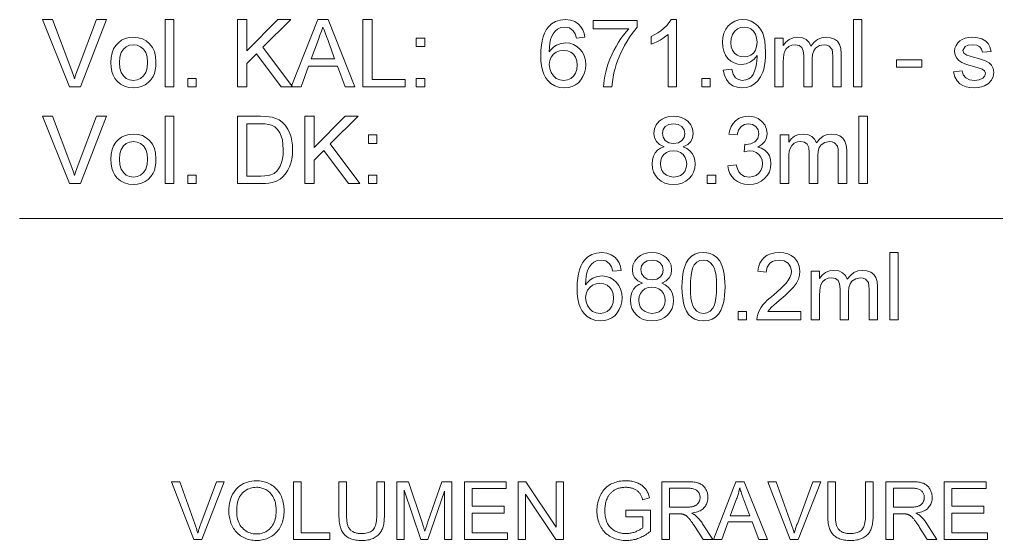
# Model space of a CAD drawing. Extents: x -99 to 297, y 0 to 529.
# Drawn here: x 193.9 to 244.6, y 209.6 to 236.6 of the extents above; entities that cross this region are included whole.
import ezdxf

# ---------------------------------------------------------------- set-up
doc = ezdxf.new("R2010")
doc.units = 0

msp = doc.modelspace()

# ---------------------------------------------------------------- linework, layer by layer
at = {"color": 7, "lineweight": 18}
msp.add_line((193.891, 226.29), (277.974, 226.29), dxfattribs=at)
at = {"color": 7, "lineweight": 13}
for points in [[(196.488, 233.122), (195.08, 236.622), (195.602, 236.622), (196.552, 234.102), (196.625, 233.905), (196.689, 233.716), (196.744, 233.535), (196.802, 233.724), (196.865, 233.913), (196.934, 234.102), (197.887, 236.622), (198.409, 236.622), (197.053, 233.122)], [(201.458, 233.122), (201.458, 236.622), (201.896, 236.622), (201.896, 233.122)], [(205.201, 233.122), (205.201, 236.622), (205.687, 236.622), (205.687, 235.001), (207.308, 236.622), (207.972, 236.622), (206.53, 235.18), (208.069, 233.122), (207.475, 233.122), (206.19, 234.839), (205.687, 234.337), (205.687, 233.122)], [(207.993, 233.122), (209.381, 236.622), (209.917, 236.622), (211.306, 233.122), (210.792, 233.122), (210.4, 234.191), (208.899, 234.191), (208.507, 233.122)], [(211.723, 233.122), (211.723, 236.622), (212.209, 236.622), (212.209, 233.511), (213.91, 233.511), (213.91, 233.122)], [(223.244, 235.698), (222.806, 235.65), (222.736, 235.88), (222.642, 236.038), (222.445, 236.184), (222.208, 236.233), (222.007, 236.206), (221.819, 236.127), (221.705, 236.021), (221.605, 235.887), (221.519, 235.726), (221.467, 235.578), (221.429, 235.398), (221.406, 235.187), (221.396, 234.944), (221.508, 235.087), (221.636, 235.203), (221.778, 235.293), (222.009, 235.378), (222.252, 235.407), (222.46, 235.387), (222.652, 235.327), (222.828, 235.228), (222.988, 235.09), (223.121, 234.92), (223.216, 234.727), (223.273, 234.51), (223.292, 234.271), (223.276, 234.056), (223.228, 233.852), (223.149, 233.658), (223.041, 233.484), (222.91, 233.339), (222.754, 233.224), (222.58, 233.14), (222.39, 233.09), (222.186, 233.073), (221.927, 233.098), (221.693, 233.171), (221.485, 233.294), (221.301, 233.465), (221.196, 233.61), (221.111, 233.784), (221.044, 233.985), (220.997, 234.215), (220.968, 234.472), (220.959, 234.759), (220.967, 235.035), (220.99, 235.289), (221.029, 235.521), (221.083, 235.73), (221.153, 235.917), (221.238, 236.082), (221.339, 236.224), (221.52, 236.398), (221.73, 236.522), (221.968, 236.597), (222.235, 236.622), (222.498, 236.595), (222.727, 236.513), (222.922, 236.376), (223.043, 236.242), (223.137, 236.084), (223.204, 235.903)], [(223.681, 236.136), (223.681, 236.573), (225.966, 236.573), (225.966, 236.219), (225.834, 236.067), (225.704, 235.897), (225.573, 235.708), (225.443, 235.502), (225.314, 235.277), (225.211, 235.081), (225.115, 234.884), (225.028, 234.684), (224.949, 234.483), (224.878, 234.28), (224.815, 234.075), (224.757, 233.852), (224.711, 233.619), (224.677, 233.376), (224.653, 233.122), (224.216, 233.122), (224.225, 233.292), (224.247, 233.477), (224.282, 233.674), (224.33, 233.886), (224.39, 234.111), (224.462, 234.341), (224.546, 234.568), (224.641, 234.791), (224.748, 235.011), (224.867, 235.228), (224.993, 235.437), (225.122, 235.632), (225.254, 235.813), (225.39, 235.981), (225.528, 236.136)], [(228.007, 233.122), (227.57, 233.122), (227.57, 235.849), (227.454, 235.751), (227.316, 235.653), (227.156, 235.554), (226.991, 235.464), (226.837, 235.39), (226.695, 235.333), (226.695, 235.747), (226.873, 235.836), (227.039, 235.933), (227.194, 236.04), (227.337, 236.156), (227.502, 236.314), (227.632, 236.47), (227.726, 236.622), (228.007, 236.622)], [(230.438, 233.997), (230.876, 234.045), (230.947, 233.781), (231.064, 233.6), (231.223, 233.497), (231.422, 233.462), (231.6, 233.483), (231.761, 233.546), (231.894, 233.644), (231.991, 233.77), (232.064, 233.936), (232.13, 234.153), (232.163, 234.317), (232.184, 234.487), (232.19, 234.661), (232.188, 234.746), (232.042, 234.562), (231.85, 234.416), (231.626, 234.32), (231.385, 234.288), (231.184, 234.308), (231, 234.367), (230.831, 234.466), (230.678, 234.604), (230.552, 234.775), (230.462, 234.971), (230.407, 235.191), (230.389, 235.437), (230.408, 235.691), (230.466, 235.919), (230.561, 236.121), (230.694, 236.296), (230.857, 236.439), (231.038, 236.54), (231.239, 236.601), (231.459, 236.622), (231.674, 236.602), (231.876, 236.541), (232.065, 236.439), (232.234, 236.3), (232.373, 236.127), (232.483, 235.919), (232.545, 235.731), (232.59, 235.506), (232.617, 235.242), (232.626, 234.941), (232.62, 234.685), (232.603, 234.451), (232.574, 234.239), (232.534, 234.049), (232.483, 233.88), (232.373, 233.638), (232.231, 233.438), (232.059, 233.279), (231.861, 233.165), (231.641, 233.096), (231.4, 233.073), (231.149, 233.1), (230.93, 233.181), (230.744, 233.315), (230.597, 233.499), (230.495, 233.726)], [(237.195, 233.122), (237.195, 236.622), (237.632, 236.622), (237.632, 233.122)], [(209.042, 234.58), (210.255, 234.58), (209.91, 235.524), (209.832, 235.734), (209.763, 235.922), (209.702, 236.088), (209.649, 236.233), (209.571, 236.019), (209.492, 235.804), (209.411, 235.585)], [(232.188, 235.447), (232.168, 235.671), (232.107, 235.863), (232.006, 236.021), (231.872, 236.139), (231.712, 236.209), (231.527, 236.233), (231.335, 236.208), (231.168, 236.131), (231.024, 236.004), (230.915, 235.837), (230.849, 235.639), (230.827, 235.412), (230.848, 235.208), (230.91, 235.031), (231.013, 234.881), (231.152, 234.768), (231.32, 234.7), (231.516, 234.677), (231.7, 234.7), (231.861, 234.768), (231.999, 234.881), (232.104, 235.035), (232.167, 235.223)], [(198.639, 234.386), (198.654, 234.65), (198.7, 234.886), (198.777, 235.093), (198.885, 235.27), (199.023, 235.419), (199.193, 235.541), (199.38, 235.628), (199.584, 235.681), (199.807, 235.698), (200.052, 235.677), (200.273, 235.613), (200.472, 235.507), (200.646, 235.359), (200.789, 235.173), (200.891, 234.955), (200.952, 234.704), (200.972, 234.421), (200.963, 234.192), (200.936, 233.988), (200.891, 233.81), (200.828, 233.658), (200.717, 233.487), (200.577, 233.343), (200.408, 233.227), (200.219, 233.142), (200.019, 233.09), (199.807, 233.073), (199.558, 233.094), (199.334, 233.158), (199.135, 233.263), (198.961, 233.411), (198.845, 233.558), (198.755, 233.729), (198.69, 233.924), (198.652, 234.143)], [(214.494, 235.212), (214.494, 235.65), (214.931, 235.65), (214.931, 235.212)], [(233.112, 233.122), (233.112, 235.65), (233.549, 235.65), (233.549, 235.269), (233.684, 235.444), (233.857, 235.58), (234.062, 235.669), (234.293, 235.698), (234.542, 235.668), (234.742, 235.577), (234.89, 235.432), (234.988, 235.239), (235.15, 235.44), (235.336, 235.583), (235.544, 235.669), (235.775, 235.698), (236.009, 235.675), (236.204, 235.606), (236.359, 235.49), (236.472, 235.327), (236.54, 235.114), (236.563, 234.851), (236.563, 233.122), (236.126, 233.122), (236.126, 234.696), (236.115, 234.914), (236.084, 235.061), (235.933, 235.241), (235.814, 235.292), (235.675, 235.309), (235.431, 235.266), (235.232, 235.134), (235.134, 234.994), (235.076, 234.807), (235.056, 234.573), (235.056, 233.122), (234.619, 233.122), (234.619, 234.745), (234.592, 234.992), (234.514, 235.168), (234.377, 235.274), (234.173, 235.309), (233.999, 235.286), (233.84, 235.215), (233.708, 235.099), (233.618, 234.94), (233.58, 234.801), (233.557, 234.627), (233.549, 234.418), (233.549, 233.122)], [(242.396, 233.9), (242.834, 233.948), (242.9, 233.74), (243.029, 233.587), (243.222, 233.493), (243.478, 233.462), (243.731, 233.49), (243.909, 233.573), (244.014, 233.693), (244.049, 233.832), (244.008, 233.951), (243.887, 234.042), (243.72, 234.101), (243.448, 234.175), (243.185, 234.252), (242.977, 234.321), (242.824, 234.383), (242.66, 234.487), (242.541, 234.624), (242.469, 234.787), (242.445, 234.965), (242.464, 235.129), (242.521, 235.28), (242.611, 235.413), (242.728, 235.521), (242.843, 235.589), (242.995, 235.647), (243.17, 235.685), (243.358, 235.698), (243.544, 235.688), (243.715, 235.659), (243.87, 235.61), (244.062, 235.506), (244.196, 235.372), (244.285, 235.196), (244.341, 234.969), (243.903, 234.92), (243.852, 235.083), (243.75, 235.206), (243.597, 235.284), (243.391, 235.309), (243.156, 235.287), (242.999, 235.22), (242.882, 235.012), (242.931, 234.875), (243.084, 234.771), (243.201, 234.735), (243.435, 234.671), (243.692, 234.594), (243.899, 234.527), (244.057, 234.471), (244.236, 234.376), (244.372, 234.245), (244.458, 234.079), (244.487, 233.877), (244.455, 233.668), (244.362, 233.471), (244.21, 233.303), (244.003, 233.177), (243.84, 233.119), (243.663, 233.085), (243.473, 233.073), (243.242, 233.086), (243.04, 233.125), (242.868, 233.19), (242.725, 233.282), (242.574, 233.443), (242.465, 233.649)], [(199.076, 234.386), (199.099, 234.103), (199.169, 233.872), (199.284, 233.693), (199.434, 233.565), (199.609, 233.488), (199.807, 233.462), (200.003, 233.488), (200.177, 233.565), (200.327, 233.694), (200.442, 233.875), (200.512, 234.111), (200.535, 234.4), (200.511, 234.675), (200.442, 234.901), (200.326, 235.079), (200.175, 235.207), (200.002, 235.284), (199.807, 235.309), (199.609, 235.284), (199.434, 235.207), (199.284, 235.08), (199.169, 234.901), (199.099, 234.67)], [(221.396, 234.281), (221.421, 234.069), (221.496, 233.867), (221.613, 233.692), (221.763, 233.565), (221.944, 233.488), (222.152, 233.462), (222.347, 233.486), (222.516, 233.557), (222.659, 233.676), (222.768, 233.836), (222.833, 234.029), (222.855, 234.257), (222.833, 234.476), (222.769, 234.662), (222.662, 234.814), (222.518, 234.927), (222.342, 234.995), (222.135, 235.018), (221.939, 234.995), (221.765, 234.927), (221.611, 234.814), (221.492, 234.664), (221.42, 234.487)], [(239.431, 234.143), (239.431, 234.532), (240.744, 234.532), (240.744, 234.143)], [(202.625, 233.122), (202.625, 233.559), (203.062, 233.559), (203.062, 233.122)], [(214.494, 233.122), (214.494, 233.559), (214.931, 233.559), (214.931, 233.122)], [(229.32, 233.122), (229.32, 233.559), (229.757, 233.559), (229.757, 233.122)], [(196.488, 228.096), (195.08, 231.596), (195.602, 231.596), (196.552, 229.077), (196.625, 228.879), (196.689, 228.69), (196.744, 228.509), (196.802, 228.699), (196.865, 228.888), (196.934, 229.077), (197.887, 231.596), (198.409, 231.596), (197.053, 228.096)], [(201.458, 228.096), (201.458, 231.596), (201.896, 231.596), (201.896, 228.096)], [(205.201, 228.096), (205.201, 231.596), (206.396, 231.596), (206.645, 231.591), (206.85, 231.574), (207.014, 231.546), (207.203, 231.487), (207.372, 231.404), (207.522, 231.295), (207.69, 231.125), (207.827, 230.926), (207.933, 230.697), (207.993, 230.509), (208.035, 230.307), (208.061, 230.093), (208.069, 229.865), (208.059, 229.609), (208.028, 229.374), (207.977, 229.158), (207.91, 228.965), (207.831, 228.795), (207.74, 228.649), (207.589, 228.469), (207.424, 228.331), (207.235, 228.229), (207.01, 228.156), (206.84, 228.123), (206.655, 228.103), (206.453, 228.096)], [(208.701, 228.096), (208.701, 231.596), (209.187, 231.596), (209.187, 229.975), (210.808, 231.596), (211.472, 231.596), (210.03, 230.155), (211.569, 228.096), (210.975, 228.096), (209.69, 229.814), (209.187, 229.311), (209.187, 228.096)], [(227.359, 230.004), (227.126, 230.121), (226.962, 230.279), (226.865, 230.476), (226.833, 230.707), (226.864, 230.945), (226.956, 231.156), (227.11, 231.34), (227.26, 231.452), (227.433, 231.532), (227.629, 231.58), (227.848, 231.596), (228.068, 231.58), (228.265, 231.531), (228.44, 231.449), (228.593, 231.334), (228.749, 231.147), (228.844, 230.934), (228.875, 230.695), (228.843, 230.471), (228.748, 230.278), (228.587, 230.121), (228.361, 230.004), (228.545, 229.92), (228.696, 229.807), (228.816, 229.665), (228.903, 229.499), (228.955, 229.313), (228.972, 229.107), (228.953, 228.892), (228.895, 228.694), (228.799, 228.515), (228.664, 228.353), (228.498, 228.219), (228.308, 228.124), (228.093, 228.067), (227.854, 228.048), (227.615, 228.067), (227.4, 228.124), (227.21, 228.22), (227.044, 228.354), (226.909, 228.517), (226.813, 228.699), (226.755, 228.899), (226.736, 229.119), (226.754, 229.334), (226.808, 229.525), (226.898, 229.69), (227.021, 229.828), (227.175, 229.932)], [(230.673, 229.02), (231.111, 229.068), (231.168, 228.865), (231.246, 228.704), (231.343, 228.585), (231.531, 228.473), (231.774, 228.436), (231.972, 228.459), (232.141, 228.526), (232.282, 228.639), (232.388, 228.784), (232.451, 228.951), (232.472, 229.14), (232.451, 229.319), (232.389, 229.475), (232.285, 229.61), (232.149, 229.713), (231.99, 229.775), (231.809, 229.796), (231.677, 229.784), (231.515, 229.749), (231.561, 230.138), (231.627, 230.133), (231.865, 230.167), (232.077, 230.269), (232.228, 230.442), (232.278, 230.689), (232.241, 230.893), (232.129, 231.06), (231.959, 231.17), (231.746, 231.207), (231.533, 231.171), (231.359, 231.061), (231.231, 230.879), (231.16, 230.624), (230.722, 230.673), (230.772, 230.88), (230.846, 231.063), (230.944, 231.221), (231.066, 231.354), (231.259, 231.489), (231.481, 231.569), (231.732, 231.596), (231.911, 231.583), (232.079, 231.542), (232.239, 231.475), (232.443, 231.331), (232.592, 231.143), (232.684, 230.926), (232.715, 230.696), (232.685, 230.482), (232.594, 230.288), (232.444, 230.123), (232.236, 229.995), (232.427, 229.93), (232.591, 229.832), (232.727, 229.699), (232.828, 229.537), (232.889, 229.35), (232.91, 229.137), (232.889, 228.918), (232.828, 228.716), (232.726, 228.532), (232.583, 228.365), (232.409, 228.226), (232.214, 228.127), (231.997, 228.067), (231.759, 228.048), (231.544, 228.064), (231.347, 228.115), (231.17, 228.2), (231.012, 228.318), (230.88, 228.464), (230.779, 228.629), (230.71, 228.814)], [(237.479, 228.096), (237.479, 231.596), (237.917, 231.596), (237.917, 228.096)], [(205.687, 228.485), (206.413, 228.485), (206.621, 228.492), (206.797, 228.514), (206.94, 228.551), (207.112, 228.63), (207.245, 228.736), (207.344, 228.86), (207.427, 229.01), (207.494, 229.186), (207.544, 229.388), (207.573, 229.617), (207.583, 229.873), (207.572, 230.136), (207.539, 230.367), (207.485, 230.566), (207.408, 230.732), (207.283, 230.91), (207.141, 231.044), (206.983, 231.134), (206.838, 231.175), (206.644, 231.199), (206.401, 231.207), (205.687, 231.207)], [(227.271, 230.711), (227.309, 230.501), (227.422, 230.333), (227.607, 230.223), (227.859, 230.186), (228.105, 230.223), (228.287, 230.332), (228.4, 230.494), (228.437, 230.688), (228.399, 230.89), (228.282, 231.058), (228.098, 231.17), (227.854, 231.207), (227.609, 231.171), (227.424, 231.061), (227.309, 230.9)], [(198.639, 229.36), (198.654, 229.625), (198.7, 229.86), (198.777, 230.067), (198.885, 230.245), (199.023, 230.394), (199.193, 230.516), (199.38, 230.603), (199.584, 230.655), (199.807, 230.673), (200.052, 230.651), (200.273, 230.588), (200.472, 230.482), (200.646, 230.333), (200.789, 230.147), (200.891, 229.929), (200.952, 229.678), (200.972, 229.396), (200.963, 229.166), (200.936, 228.962), (200.891, 228.785), (200.828, 228.633), (200.717, 228.461), (200.577, 228.318), (200.408, 228.201), (200.219, 228.116), (200.019, 228.065), (199.807, 228.048), (199.558, 228.069), (199.334, 228.132), (199.135, 228.238), (198.961, 228.386), (198.845, 228.533), (198.755, 228.704), (198.69, 228.899), (198.652, 229.117)], [(212.007, 230.186), (212.007, 230.624), (212.444, 230.624), (212.444, 230.186)], [(233.396, 228.096), (233.396, 230.624), (233.833, 230.624), (233.833, 230.243), (233.968, 230.418), (234.141, 230.555), (234.346, 230.643), (234.578, 230.673), (234.826, 230.642), (235.026, 230.551), (235.175, 230.406), (235.272, 230.213), (235.434, 230.414), (235.62, 230.558), (235.828, 230.644), (236.059, 230.673), (236.293, 230.649), (236.488, 230.58), (236.643, 230.465), (236.756, 230.301), (236.824, 230.088), (236.847, 229.826), (236.847, 228.096), (236.41, 228.096), (236.41, 229.67), (236.399, 229.888), (236.368, 230.035), (236.217, 230.215), (236.098, 230.267), (235.959, 230.284), (235.715, 230.24), (235.516, 230.109), (235.418, 229.968), (235.36, 229.781), (235.34, 229.548), (235.34, 228.096), (234.903, 228.096), (234.903, 229.719), (234.877, 229.966), (234.798, 230.142), (234.661, 230.248), (234.457, 230.284), (234.284, 230.26), (234.124, 230.189), (233.992, 230.074), (233.902, 229.914), (233.864, 229.776), (233.841, 229.602), (233.833, 229.392), (233.833, 228.096)], [(199.076, 229.361), (199.099, 229.078), (199.169, 228.847), (199.284, 228.667), (199.434, 228.539), (199.609, 228.462), (199.807, 228.436), (200.003, 228.462), (200.177, 228.539), (200.327, 228.668), (200.442, 228.85), (200.512, 229.085), (200.535, 229.374), (200.511, 229.649), (200.442, 229.875), (200.326, 230.053), (200.175, 230.181), (200.002, 230.258), (199.807, 230.284), (199.609, 230.258), (199.434, 230.182), (199.284, 230.054), (199.169, 229.875), (199.099, 229.644)], [(227.173, 229.124), (227.191, 228.95), (227.244, 228.782), (227.342, 228.636), (227.492, 228.527), (227.671, 228.459), (227.858, 228.436), (228.055, 228.458), (228.22, 228.521), (228.355, 228.627), (228.455, 228.765), (228.515, 228.926), (228.535, 229.11), (228.514, 229.297), (228.452, 229.461), (228.35, 229.603), (228.211, 229.711), (228.042, 229.776), (227.843, 229.798), (227.649, 229.776), (227.485, 229.712), (227.352, 229.605), (227.253, 229.466), (227.193, 229.306)], [(202.625, 228.096), (202.625, 228.534), (203.062, 228.534), (203.062, 228.096)], [(212.007, 228.096), (212.007, 228.534), (212.444, 228.534), (212.444, 228.096)], [(229.604, 228.096), (229.604, 228.534), (230.042, 228.534), (230.042, 228.096)], [(225.13, 223.589), (224.692, 223.54), (224.623, 223.771), (224.528, 223.929), (224.332, 224.075), (224.094, 224.123), (223.893, 224.097), (223.705, 224.017), (223.591, 223.911), (223.492, 223.778), (223.406, 223.616), (223.354, 223.468), (223.316, 223.289), (223.292, 223.078), (223.283, 222.834), (223.395, 222.977), (223.522, 223.094), (223.665, 223.183), (223.896, 223.269), (224.138, 223.297), (224.346, 223.277), (224.539, 223.218), (224.715, 223.119), (224.875, 222.98), (225.008, 222.81), (225.103, 222.617), (225.16, 222.401), (225.179, 222.161), (225.163, 221.947), (225.115, 221.743), (225.035, 221.549), (224.927, 221.374), (224.796, 221.23), (224.641, 221.114), (224.466, 221.031), (224.277, 220.98), (224.072, 220.964), (223.813, 220.988), (223.58, 221.062), (223.371, 221.184), (223.187, 221.356), (223.083, 221.501), (222.997, 221.674), (222.931, 221.875), (222.883, 222.105), (222.855, 222.363), (222.845, 222.649), (222.853, 222.926), (222.876, 223.18), (222.915, 223.412), (222.97, 223.621), (223.039, 223.808), (223.125, 223.972), (223.226, 224.114), (223.407, 224.288), (223.616, 224.413), (223.854, 224.487), (224.121, 224.512), (224.384, 224.485), (224.613, 224.403), (224.809, 224.267), (224.929, 224.133), (225.023, 223.975), (225.09, 223.793)], [(226.239, 222.92), (226.006, 223.037), (225.842, 223.196), (225.746, 223.392), (225.713, 223.624), (225.744, 223.861), (225.837, 224.072), (225.991, 224.256), (226.141, 224.368), (226.314, 224.448), (226.509, 224.496), (226.728, 224.512), (226.948, 224.496), (227.146, 224.447), (227.32, 224.365), (227.473, 224.25), (227.63, 224.063), (227.724, 223.85), (227.755, 223.611), (227.723, 223.387), (227.628, 223.194), (227.468, 223.037), (227.242, 222.92), (227.425, 222.836), (227.576, 222.723), (227.696, 222.582), (227.783, 222.416), (227.835, 222.229), (227.852, 222.023), (227.833, 221.808), (227.775, 221.61), (227.679, 221.431), (227.544, 221.269), (227.378, 221.135), (227.188, 221.04), (226.973, 220.983), (226.734, 220.964), (226.495, 220.983), (226.281, 221.04), (226.09, 221.136), (225.924, 221.27), (225.789, 221.433), (225.693, 221.615), (225.635, 221.816), (225.616, 222.035), (225.634, 222.25), (225.688, 222.441), (225.778, 222.607), (225.901, 222.744), (226.055, 222.848)], [(228.29, 222.736), (228.295, 222.974), (228.31, 223.193), (228.335, 223.394), (228.37, 223.577), (228.415, 223.741), (228.512, 223.978), (228.636, 224.171), (228.787, 224.32), (228.965, 224.427), (229.172, 224.491), (229.408, 224.512), (229.585, 224.5), (229.751, 224.462), (229.904, 224.4), (230.1, 224.262), (230.248, 224.075), (230.325, 223.923), (230.392, 223.751), (230.449, 223.558), (230.482, 223.393), (230.507, 223.201), (230.521, 222.982), (230.526, 222.736), (230.521, 222.501), (230.506, 222.283), (230.481, 222.083), (230.447, 221.901), (230.402, 221.737), (230.306, 221.5), (230.182, 221.307), (230.031, 221.157), (229.852, 221.049), (229.644, 220.985), (229.408, 220.964), (229.173, 220.985), (228.965, 221.048), (228.784, 221.153), (228.629, 221.299), (228.525, 221.467), (228.441, 221.663), (228.375, 221.888), (228.327, 222.142), (228.299, 222.425)], [(234.463, 221.45), (234.463, 221.012), (232.179, 221.012), (232.188, 221.168), (232.226, 221.318), (232.293, 221.478), (232.383, 221.635), (232.495, 221.789), (232.598, 221.907), (232.723, 222.033), (232.871, 222.165), (233.04, 222.305), (233.249, 222.487), (233.428, 222.652), (233.578, 222.8), (233.698, 222.93), (233.788, 223.043), (233.893, 223.215), (233.956, 223.383), (233.977, 223.547), (233.933, 223.771), (233.799, 223.957), (233.593, 224.082), (233.334, 224.123), (233.145, 224.105), (232.984, 224.049), (232.849, 223.956), (232.712, 223.756), (232.665, 223.491), (232.227, 223.54), (232.265, 223.763), (232.333, 223.958), (232.433, 224.125), (232.563, 224.264), (232.72, 224.372), (232.903, 224.45), (233.11, 224.497), (233.343, 224.512), (233.578, 224.495), (233.786, 224.443), (233.969, 224.356), (234.126, 224.234), (234.287, 224.034), (234.383, 223.805), (234.415, 223.545), (234.395, 223.338), (234.336, 223.135), (234.232, 222.928), (234.077, 222.71), (233.969, 222.588), (233.829, 222.447), (233.656, 222.286), (233.45, 222.105), (233.224, 221.917), (233.057, 221.774), (232.948, 221.677), (232.838, 221.563), (232.749, 221.45)], [(239.081, 221.012), (239.081, 224.512), (239.519, 224.512), (239.519, 221.012)], [(226.151, 223.627), (226.189, 223.417), (226.302, 223.249), (226.487, 223.139), (226.739, 223.103), (226.985, 223.139), (227.167, 223.248), (227.28, 223.41), (227.317, 223.604), (227.279, 223.806), (227.163, 223.974), (226.978, 224.086), (226.734, 224.123), (226.489, 224.087), (226.305, 223.977), (226.189, 223.816)], [(228.727, 222.738), (228.735, 222.419), (228.759, 222.147), (228.798, 221.923), (228.853, 221.746), (228.924, 221.617), (229.065, 221.47), (229.226, 221.382), (229.408, 221.353), (229.589, 221.382), (229.751, 221.47), (229.892, 221.618), (229.963, 221.747), (230.018, 221.924), (230.057, 222.148), (230.08, 222.419), (230.088, 222.738), (230.081, 223.05), (230.058, 223.317), (230.02, 223.539), (229.967, 223.716), (229.898, 223.848), (229.758, 224.001), (229.594, 224.093), (229.403, 224.123), (229.223, 224.096), (229.065, 224.016), (228.931, 223.881), (228.857, 223.736), (228.8, 223.549), (228.76, 223.321), (228.735, 223.05)], [(234.998, 221.012), (234.998, 223.54), (235.436, 223.54), (235.436, 223.16), (235.57, 223.334), (235.743, 223.471), (235.948, 223.559), (236.18, 223.589), (236.429, 223.558), (236.628, 223.468), (236.777, 223.322), (236.874, 223.129), (237.037, 223.33), (237.222, 223.474), (237.431, 223.56), (237.662, 223.589), (237.895, 223.566), (238.09, 223.496), (238.245, 223.381), (238.359, 223.218), (238.427, 223.005), (238.449, 222.742), (238.449, 221.012), (238.012, 221.012), (238.012, 222.586), (238.001, 222.804), (237.97, 222.951), (237.819, 223.131), (237.7, 223.183), (237.562, 223.2), (237.318, 223.156), (237.119, 223.025), (237.021, 222.885), (236.962, 222.698), (236.942, 222.464), (236.942, 221.012), (236.505, 221.012), (236.505, 222.635), (236.479, 222.882), (236.401, 223.059), (236.263, 223.164), (236.059, 223.2), (235.886, 223.176), (235.726, 223.106), (235.594, 222.99), (235.504, 222.83), (235.466, 222.692), (235.443, 222.518), (235.436, 222.308), (235.436, 221.012)], [(223.283, 222.171), (223.308, 221.96), (223.383, 221.757), (223.499, 221.583), (223.65, 221.456), (223.83, 221.378), (224.038, 221.353), (224.234, 221.376), (224.403, 221.448), (224.546, 221.566), (224.654, 221.726), (224.719, 221.92), (224.741, 222.148), (224.72, 222.367), (224.656, 222.552), (224.549, 222.705), (224.404, 222.818), (224.229, 222.885), (224.021, 222.908), (223.826, 222.885), (223.651, 222.818), (223.498, 222.705), (223.378, 222.555), (223.307, 222.377)], [(226.054, 222.04), (226.071, 221.866), (226.125, 221.699), (226.222, 221.552), (226.372, 221.443), (226.551, 221.375), (226.738, 221.353), (226.935, 221.374), (227.1, 221.437), (227.235, 221.543), (227.335, 221.681), (227.395, 221.842), (227.415, 222.026), (227.394, 222.213), (227.332, 222.378), (227.23, 222.519), (227.091, 222.627), (226.923, 222.692), (226.724, 222.714), (226.529, 222.692), (226.366, 222.628), (226.232, 222.521), (226.133, 222.382), (226.073, 222.222)], [(231.206, 221.012), (231.206, 221.45), (231.644, 221.45), (231.644, 221.012)], [(202.942, 209.605), (201.78, 212.605), (202.21, 212.605), (202.99, 210.426), (203.008, 210.373), (203.026, 210.322), (203.043, 210.271), (203.06, 210.221), (203.076, 210.172), (203.091, 210.123), (203.106, 210.075), (203.12, 210.027), (203.134, 209.981), (203.147, 209.934), (203.161, 209.983), (203.176, 210.033), (203.191, 210.082), (203.206, 210.131), (203.222, 210.18), (203.239, 210.229), (203.256, 210.278), (203.273, 210.327), (203.291, 210.376), (203.309, 210.426), (204.119, 212.605), (204.524, 212.605), (203.35, 209.605)], [(204.76, 211.066), (204.764, 211.212), (204.776, 211.352), (204.796, 211.485), (204.824, 211.612), (204.86, 211.732), (204.904, 211.846), (204.956, 211.953), (205.016, 212.054), (205.085, 212.148), (205.161, 212.236), (205.243, 212.316), (205.331, 212.388), (205.422, 212.451), (205.519, 212.506), (205.62, 212.552), (205.726, 212.59), (205.837, 212.62), (205.952, 212.641), (206.072, 212.654), (206.196, 212.658), (206.278, 212.656), (206.359, 212.65), (206.438, 212.64), (206.515, 212.626), (206.591, 212.608), (206.665, 212.587), (206.738, 212.561), (206.809, 212.531), (206.878, 212.497), (206.945, 212.46), (207.01, 212.418), (207.072, 212.374), (207.131, 212.326), (207.187, 212.276), (207.239, 212.222), (207.288, 212.165), (207.334, 212.105), (207.377, 212.042), (207.417, 211.976), (207.454, 211.906), (207.487, 211.834), (207.517, 211.76), (207.543, 211.684), (207.566, 211.607), (207.585, 211.527), (207.601, 211.446), (207.613, 211.362), (207.622, 211.277), (207.627, 211.19), (207.629, 211.101), (207.627, 211.01), (207.621, 210.922), (207.612, 210.836), (207.599, 210.751), (207.583, 210.669), (207.562, 210.588), (207.538, 210.509), (207.511, 210.432), (207.48, 210.357), (207.445, 210.284), (207.406, 210.214), (207.365, 210.147), (207.32, 210.084), (207.273, 210.024), (207.222, 209.968), (207.168, 209.915), (207.111, 209.866), (207.052, 209.82), (206.989, 209.778), (206.923, 209.739), (206.855, 209.704), (206.785, 209.672), (206.715, 209.644), (206.644, 209.62), (206.572, 209.6), (206.498, 209.583), (206.424, 209.57), (206.348, 209.561), (206.272, 209.556), (206.194, 209.554), (206.11, 209.556), (206.028, 209.562), (205.948, 209.572), (205.87, 209.586), (205.793, 209.605), (205.718, 209.627), (205.645, 209.654), (205.574, 209.685), (205.505, 209.719), (205.437, 209.758), (205.372, 209.801), (205.31, 209.846), (205.251, 209.895), (205.196, 209.946), (205.144, 210), (205.095, 210.058), (205.049, 210.118), (205.007, 210.181), (204.968, 210.248), (204.932, 210.317), (204.899, 210.388), (204.87, 210.46), (204.844, 210.533), (204.822, 210.607), (204.803, 210.681), (204.787, 210.757), (204.775, 210.833), (204.767, 210.91), (204.761, 210.987)], [(208.124, 209.605), (208.124, 212.605), (208.521, 212.605), (208.521, 209.959), (209.998, 209.959), (209.998, 209.605)], [(212.44, 212.605), (212.837, 212.605), (212.837, 210.872), (212.836, 210.783), (212.833, 210.698), (212.828, 210.617), (212.82, 210.54), (212.811, 210.466), (212.8, 210.396), (212.787, 210.33), (212.771, 210.267), (212.754, 210.208), (212.734, 210.153), (212.712, 210.101), (212.687, 210.051), (212.658, 210.003), (212.626, 209.956), (212.591, 209.912), (212.552, 209.87), (212.51, 209.83), (212.465, 209.791), (212.417, 209.755), (212.365, 209.721), (212.31, 209.689), (212.252, 209.66), (212.19, 209.635), (212.125, 209.614), (212.056, 209.595), (211.985, 209.58), (211.909, 209.569), (211.831, 209.56), (211.749, 209.555), (211.664, 209.554), (211.581, 209.555), (211.502, 209.56), (211.425, 209.567), (211.351, 209.577), (211.281, 209.59), (211.214, 209.606), (211.149, 209.625), (211.088, 209.647), (211.03, 209.671), (210.975, 209.699), (210.922, 209.729), (210.873, 209.762), (210.827, 209.798), (210.785, 209.836), (210.745, 209.877), (210.708, 209.92), (210.674, 209.966), (210.644, 210.015), (210.616, 210.066), (210.592, 210.12), (210.57, 210.177), (210.551, 210.238), (210.533, 210.303), (210.519, 210.372), (210.506, 210.445), (210.496, 210.522), (210.488, 210.604), (210.482, 210.689), (210.478, 210.778), (210.477, 210.872), (210.477, 212.605), (210.874, 212.605), (210.874, 210.874), (210.875, 210.798), (210.877, 210.726), (210.881, 210.658), (210.886, 210.594), (210.892, 210.534), (210.9, 210.479), (210.91, 210.427), (210.921, 210.38), (210.933, 210.337), (210.947, 210.298), (210.962, 210.261), (210.98, 210.227), (211, 210.194), (211.022, 210.163), (211.046, 210.134), (211.072, 210.106), (211.1, 210.08), (211.13, 210.056), (211.162, 210.033), (211.197, 210.012), (211.233, 209.993), (211.271, 209.976), (211.31, 209.961), (211.351, 209.948), (211.393, 209.937), (211.437, 209.928), (211.483, 209.921), (211.53, 209.916), (211.579, 209.913), (211.629, 209.912), (211.714, 209.914), (211.794, 209.92), (211.869, 209.93), (211.939, 209.944), (212.004, 209.961), (212.064, 209.983), (212.119, 210.009), (212.169, 210.039), (212.214, 210.073), (212.254, 210.11), (212.289, 210.154), (212.321, 210.204), (212.348, 210.262), (212.373, 210.328), (212.393, 210.4), (212.41, 210.48), (212.423, 210.568), (212.432, 210.662), (212.438, 210.764), (212.44, 210.874)], [(213.485, 209.605), (213.485, 212.605), (214.083, 212.605), (214.793, 210.481), (214.812, 210.423), (214.83, 210.368), (214.847, 210.316), (214.863, 210.267), (214.878, 210.221), (214.892, 210.178), (214.905, 210.139), (214.916, 210.102), (214.927, 210.068), (214.936, 210.037), (214.947, 210.071), (214.959, 210.108), (214.972, 210.149), (214.986, 210.192), (215.002, 210.239), (215.018, 210.288), (215.036, 210.341), (215.055, 210.397), (215.075, 210.456), (215.096, 210.518), (215.814, 212.605), (216.348, 212.605), (216.348, 209.605), (215.966, 209.605), (215.966, 212.116), (215.094, 209.605), (214.736, 209.605), (213.868, 212.159), (213.868, 209.605)], [(216.997, 209.605), (216.997, 212.605), (219.166, 212.605), (219.166, 212.251), (217.394, 212.251), (217.394, 211.332), (219.054, 211.332), (219.054, 210.98), (217.394, 210.98), (217.394, 209.959), (219.236, 209.959), (219.236, 209.605)], [(219.78, 209.605), (219.78, 212.605), (220.187, 212.605), (221.763, 210.25), (221.763, 212.605), (222.144, 212.605), (222.144, 209.605), (221.736, 209.605), (220.161, 211.962), (220.161, 209.605)], [(225.379, 210.782), (225.379, 211.134), (226.65, 211.136), (226.65, 210.022), (226.591, 209.977), (226.532, 209.934), (226.473, 209.893), (226.413, 209.854), (226.353, 209.818), (226.292, 209.784), (226.231, 209.752), (226.17, 209.723), (226.108, 209.696), (226.046, 209.671), (225.984, 209.649), (225.921, 209.629), (225.858, 209.611), (225.795, 209.596), (225.731, 209.583), (225.667, 209.573), (225.603, 209.564), (225.538, 209.558), (225.473, 209.555), (225.408, 209.554), (225.32, 209.556), (225.234, 209.561), (225.15, 209.571), (225.067, 209.584), (224.986, 209.601), (224.906, 209.622), (224.828, 209.646), (224.752, 209.675), (224.678, 209.707), (224.604, 209.743), (224.534, 209.783), (224.467, 209.826), (224.404, 209.872), (224.344, 209.921), (224.288, 209.975), (224.235, 210.031), (224.186, 210.091), (224.14, 210.154), (224.098, 210.221), (224.059, 210.29), (224.024, 210.363), (223.993, 210.437), (223.965, 210.513), (223.941, 210.59), (223.921, 210.67), (223.904, 210.75), (223.892, 210.833), (223.882, 210.917), (223.877, 211.003), (223.875, 211.091), (223.877, 211.178), (223.882, 211.263), (223.891, 211.348), (223.904, 211.432), (223.921, 211.514), (223.941, 211.595), (223.965, 211.675), (223.992, 211.754), (224.023, 211.832), (224.058, 211.908), (224.096, 211.982), (224.138, 212.052), (224.182, 212.118), (224.23, 212.181), (224.281, 212.239), (224.336, 212.293), (224.393, 212.344), (224.454, 212.39), (224.518, 212.433), (224.585, 212.472), (224.655, 212.507), (224.727, 212.538), (224.801, 212.566), (224.877, 212.59), (224.955, 212.61), (225.035, 212.627), (225.117, 212.639), (225.202, 212.649), (225.288, 212.654), (225.377, 212.656), (225.441, 212.655), (225.505, 212.652), (225.567, 212.647), (225.627, 212.639), (225.687, 212.63), (225.745, 212.618), (225.802, 212.604), (225.858, 212.589), (225.912, 212.571), (225.965, 212.551), (226.017, 212.529), (226.066, 212.505), (226.113, 212.48), (226.158, 212.453), (226.2, 212.425), (226.24, 212.394), (226.278, 212.363), (226.313, 212.329), (226.347, 212.294), (226.378, 212.257), (226.407, 212.218), (226.435, 212.177), (226.461, 212.134), (226.486, 212.088), (226.509, 212.04), (226.531, 211.99), (226.552, 211.937), (226.571, 211.882), (226.589, 211.825), (226.605, 211.766), (226.247, 211.668), (226.233, 211.713), (226.218, 211.755), (226.203, 211.796), (226.187, 211.835), (226.171, 211.872), (226.154, 211.907), (226.136, 211.94), (226.118, 211.972), (226.099, 212.001), (226.079, 212.028), (226.058, 212.053), (226.035, 212.078), (226.011, 212.102), (225.985, 212.124), (225.957, 212.146), (225.928, 212.166), (225.896, 212.186), (225.863, 212.204), (225.829, 212.221), (225.792, 212.238), (225.755, 212.253), (225.716, 212.266), (225.677, 212.278), (225.637, 212.288), (225.596, 212.297), (225.554, 212.304), (225.512, 212.309), (225.468, 212.313), (225.424, 212.316), (225.379, 212.316), (225.325, 212.316), (225.273, 212.313), (225.222, 212.309), (225.173, 212.303), (225.125, 212.296), (225.079, 212.287), (225.034, 212.276), (224.991, 212.263), (224.949, 212.249), (224.908, 212.233), (224.869, 212.216), (224.832, 212.198), (224.796, 212.179), (224.762, 212.159), (224.729, 212.138), (224.698, 212.115), (224.668, 212.092), (224.64, 212.067), (224.613, 212.042), (224.588, 212.016), (224.564, 211.988), (224.542, 211.96), (224.52, 211.932), (224.499, 211.903), (224.48, 211.874), (224.462, 211.844), (224.444, 211.813), (224.428, 211.782), (224.413, 211.751), (224.399, 211.719), (224.377, 211.663), (224.358, 211.606), (224.34, 211.548), (224.325, 211.489), (224.313, 211.429), (224.303, 211.368), (224.295, 211.306), (224.289, 211.243), (224.285, 211.18), (224.284, 211.115), (224.286, 211.036), (224.29, 210.96), (224.297, 210.886), (224.306, 210.815), (224.319, 210.747), (224.334, 210.681), (224.352, 210.618), (224.373, 210.557), (224.396, 210.499), (224.422, 210.444), (224.451, 210.391), (224.483, 210.341), (224.517, 210.294), (224.553, 210.25), (224.592, 210.209), (224.633, 210.17), (224.677, 210.134), (224.724, 210.101), (224.773, 210.07), (224.824, 210.043), (224.878, 210.018), (224.931, 209.996), (224.986, 209.976), (225.041, 209.959), (225.097, 209.945), (225.153, 209.933), (225.21, 209.924), (225.268, 209.917), (225.326, 209.913), (225.385, 209.912), (225.437, 209.913), (225.488, 209.916), (225.539, 209.921), (225.589, 209.928), (225.64, 209.937), (225.69, 209.948), (225.74, 209.96), (225.79, 209.975), (225.839, 209.992), (225.889, 210.011), (225.937, 210.031), (225.982, 210.051), (226.025, 210.072), (226.066, 210.093), (226.104, 210.114), (226.141, 210.135), (226.174, 210.157), (226.206, 210.178), (226.234, 210.201), (226.261, 210.223), (226.261, 210.782)], [(227.241, 209.605), (227.241, 212.605), (228.571, 212.605), (228.65, 212.604), (228.724, 212.602), (228.795, 212.598), (228.861, 212.592), (228.924, 212.585), (228.983, 212.576), (229.039, 212.565), (229.09, 212.553), (229.138, 212.539), (229.181, 212.524), (229.222, 212.507), (229.261, 212.487), (229.299, 212.464), (229.335, 212.44), (229.369, 212.412), (229.401, 212.383), (229.432, 212.35), (229.461, 212.316), (229.489, 212.278), (229.515, 212.239), (229.538, 212.197), (229.56, 212.155), (229.578, 212.112), (229.595, 212.068), (229.608, 212.023), (229.62, 211.978), (229.628, 211.931), (229.635, 211.884), (229.638, 211.835), (229.64, 211.786), (229.638, 211.724), (229.631, 211.663), (229.621, 211.604), (229.607, 211.547), (229.588, 211.492), (229.565, 211.439), (229.538, 211.389), (229.507, 211.34), (229.472, 211.293), (229.433, 211.248), (229.389, 211.206), (229.341, 211.167), (229.289, 211.131), (229.232, 211.099), (229.17, 211.069), (229.104, 211.043), (229.033, 211.02), (228.958, 211), (228.879, 210.983), (228.794, 210.97), (228.825, 210.955), (228.854, 210.94), (228.882, 210.925), (228.908, 210.91), (228.933, 210.895), (228.956, 210.88), (228.978, 210.865), (228.998, 210.85), (229.017, 210.835), (229.034, 210.82), (229.068, 210.788), (229.103, 210.753), (229.137, 210.717), (229.17, 210.68), (229.203, 210.641), (229.236, 210.6), (229.268, 210.558), (229.3, 210.514), (229.332, 210.469), (229.363, 210.421), (229.885, 209.605), (229.386, 209.605), (228.989, 210.229), (228.955, 210.282), (228.922, 210.332), (228.89, 210.38), (228.86, 210.425), (228.83, 210.467), (228.802, 210.508), (228.775, 210.545), (228.75, 210.58), (228.725, 210.613), (228.702, 210.642), (228.68, 210.67), (228.658, 210.696), (228.637, 210.721), (228.616, 210.743), (228.596, 210.764), (228.576, 210.783), (228.556, 210.801), (228.537, 210.817), (228.519, 210.831), (228.501, 210.843), (228.483, 210.854), (228.465, 210.865), (228.447, 210.874), (228.429, 210.883), (228.411, 210.892), (228.393, 210.899), (228.375, 210.906), (228.356, 210.912), (228.338, 210.918), (228.32, 210.923), (228.305, 210.925), (228.289, 210.928), (228.271, 210.93), (228.252, 210.932), (228.231, 210.934), (228.208, 210.935), (228.183, 210.936), (228.157, 210.937), (228.129, 210.937), (228.099, 210.937), (227.638, 210.937), (227.638, 209.605)], [(229.932, 209.605), (231.084, 212.605), (231.512, 212.605), (232.74, 209.605), (232.288, 209.605), (231.938, 210.514), (230.683, 210.514), (230.354, 209.605)], [(233.914, 209.605), (232.752, 212.605), (233.182, 212.605), (233.962, 210.426), (233.98, 210.373), (233.998, 210.322), (234.015, 210.271), (234.032, 210.221), (234.048, 210.172), (234.063, 210.123), (234.078, 210.075), (234.093, 210.027), (234.106, 209.981), (234.119, 209.934), (234.133, 209.983), (234.148, 210.033), (234.163, 210.082), (234.178, 210.131), (234.194, 210.18), (234.211, 210.229), (234.228, 210.278), (234.245, 210.327), (234.263, 210.376), (234.281, 210.426), (235.091, 212.605), (235.496, 212.605), (234.322, 209.605)], [(237.821, 212.605), (238.218, 212.605), (238.218, 210.872), (238.217, 210.783), (238.214, 210.698), (238.209, 210.617), (238.202, 210.54), (238.192, 210.466), (238.181, 210.396), (238.168, 210.33), (238.153, 210.267), (238.135, 210.208), (238.116, 210.153), (238.094, 210.101), (238.068, 210.051), (238.04, 210.003), (238.008, 209.956), (237.972, 209.912), (237.934, 209.87), (237.892, 209.83), (237.847, 209.791), (237.798, 209.755), (237.746, 209.721), (237.691, 209.689), (237.633, 209.66), (237.571, 209.635), (237.506, 209.614), (237.438, 209.595), (237.366, 209.58), (237.291, 209.569), (237.212, 209.56), (237.131, 209.555), (237.045, 209.554), (236.963, 209.555), (236.883, 209.56), (236.806, 209.567), (236.733, 209.577), (236.662, 209.59), (236.595, 209.606), (236.53, 209.625), (236.469, 209.647), (236.411, 209.671), (236.356, 209.699), (236.304, 209.729), (236.255, 209.762), (236.209, 209.798), (236.166, 209.836), (236.126, 209.877), (236.089, 209.92), (236.056, 209.966), (236.025, 210.015), (235.998, 210.066), (235.973, 210.12), (235.951, 210.177), (235.932, 210.238), (235.915, 210.303), (235.9, 210.372), (235.887, 210.445), (235.877, 210.522), (235.869, 210.604), (235.863, 210.689), (235.86, 210.778), (235.859, 210.872), (235.859, 212.605), (236.256, 212.605), (236.256, 210.874), (236.256, 210.798), (236.258, 210.726), (236.262, 210.658), (236.267, 210.594), (236.274, 210.534), (236.282, 210.479), (236.291, 210.427), (236.302, 210.38), (236.314, 210.337), (236.328, 210.298), (236.344, 210.261), (236.361, 210.227), (236.381, 210.194), (236.403, 210.163), (236.427, 210.134), (236.453, 210.106), (236.481, 210.08), (236.511, 210.056), (236.544, 210.033), (236.578, 210.012), (236.614, 209.993), (236.652, 209.976), (236.691, 209.961), (236.732, 209.948), (236.775, 209.937), (236.819, 209.928), (236.864, 209.921), (236.912, 209.916), (236.96, 209.913), (237.011, 209.912), (237.096, 209.914), (237.176, 209.92), (237.251, 209.93), (237.321, 209.944), (237.386, 209.961), (237.446, 209.983), (237.5, 210.009), (237.55, 210.039), (237.595, 210.073), (237.635, 210.11), (237.67, 210.154), (237.702, 210.204), (237.73, 210.262), (237.754, 210.328), (237.774, 210.4), (237.791, 210.48), (237.804, 210.568), (237.814, 210.662), (237.819, 210.764), (237.821, 210.874)], [(238.885, 209.605), (238.885, 212.605), (240.215, 212.605), (240.294, 212.604), (240.368, 212.602), (240.439, 212.598), (240.505, 212.592), (240.568, 212.585), (240.627, 212.576), (240.683, 212.565), (240.734, 212.553), (240.781, 212.539), (240.825, 212.524), (240.866, 212.507), (240.905, 212.487), (240.943, 212.464), (240.979, 212.44), (241.013, 212.412), (241.045, 212.383), (241.076, 212.35), (241.105, 212.316), (241.133, 212.278), (241.159, 212.239), (241.182, 212.197), (241.204, 212.155), (241.222, 212.112), (241.239, 212.068), (241.252, 212.023), (241.264, 211.978), (241.272, 211.931), (241.279, 211.884), (241.282, 211.835), (241.284, 211.786), (241.281, 211.724), (241.275, 211.663), (241.265, 211.604), (241.25, 211.547), (241.232, 211.492), (241.209, 211.439), (241.182, 211.389), (241.151, 211.34), (241.116, 211.293), (241.077, 211.248), (241.033, 211.206), (240.985, 211.167), (240.933, 211.131), (240.875, 211.099), (240.814, 211.069), (240.748, 211.043), (240.677, 211.02), (240.602, 211), (240.522, 210.983), (240.438, 210.97), (240.469, 210.955), (240.498, 210.94), (240.526, 210.925), (240.552, 210.91), (240.577, 210.895), (240.6, 210.88), (240.622, 210.865), (240.642, 210.85), (240.661, 210.835), (240.678, 210.82), (240.712, 210.788), (240.747, 210.753), (240.781, 210.717), (240.814, 210.68), (240.847, 210.641), (240.88, 210.6), (240.912, 210.558), (240.944, 210.514), (240.976, 210.469), (241.007, 210.421), (241.529, 209.605), (241.03, 209.605), (240.633, 210.229), (240.599, 210.282), (240.566, 210.332), (240.534, 210.38), (240.503, 210.425), (240.474, 210.467), (240.446, 210.508), (240.419, 210.545), (240.394, 210.58), (240.369, 210.613), (240.346, 210.642), (240.324, 210.67), (240.302, 210.696), (240.281, 210.721), (240.26, 210.743), (240.24, 210.764), (240.22, 210.783), (240.2, 210.801), (240.181, 210.817), (240.163, 210.831), (240.145, 210.843), (240.127, 210.854), (240.109, 210.865), (240.091, 210.874), (240.073, 210.883), (240.055, 210.892), (240.037, 210.899), (240.019, 210.906), (240, 210.912), (239.982, 210.918), (239.964, 210.923), (239.949, 210.925), (239.933, 210.928), (239.915, 210.93), (239.896, 210.932), (239.875, 210.934), (239.852, 210.935), (239.827, 210.936), (239.801, 210.937), (239.772, 210.937), (239.743, 210.937), (239.282, 210.937), (239.282, 209.605)], [(241.914, 209.605), (241.914, 212.605), (244.083, 212.605), (244.083, 212.251), (242.311, 212.251), (242.311, 211.332), (243.97, 211.332), (243.97, 210.98), (242.311, 210.98), (242.311, 209.959), (244.153, 209.959), (244.153, 209.605)], [(205.169, 211.06), (205.172, 210.954), (205.181, 210.852), (205.195, 210.755), (205.216, 210.663), (205.242, 210.575), (205.274, 210.492), (205.312, 210.413), (205.356, 210.34), (205.405, 210.27), (205.461, 210.206), (205.52, 210.146), (205.583, 210.093), (205.649, 210.046), (205.718, 210.006), (205.789, 209.971), (205.864, 209.943), (205.941, 209.922), (206.022, 209.906), (206.106, 209.897), (206.192, 209.893), (206.28, 209.897), (206.365, 209.906), (206.447, 209.922), (206.525, 209.944), (206.601, 209.972), (206.673, 210.007), (206.742, 210.048), (206.808, 210.095), (206.87, 210.149), (206.93, 210.209), (206.985, 210.274), (207.034, 210.345), (207.078, 210.421), (207.115, 210.503), (207.147, 210.59), (207.173, 210.682), (207.193, 210.779), (207.208, 210.882), (207.217, 210.99), (207.219, 211.103), (207.218, 211.175), (207.214, 211.246), (207.208, 211.314), (207.2, 211.381), (207.188, 211.446), (207.175, 211.509), (207.159, 211.57), (207.14, 211.629), (207.119, 211.687), (207.096, 211.742), (207.07, 211.796), (207.042, 211.847), (207.011, 211.895), (206.978, 211.941), (206.943, 211.985), (206.906, 212.026), (206.866, 212.065), (206.824, 212.101), (206.78, 212.135), (206.733, 212.166), (206.685, 212.195), (206.636, 212.22), (206.585, 212.243), (206.533, 212.262), (206.48, 212.279), (206.426, 212.292), (206.371, 212.303), (206.315, 212.31), (206.257, 212.315), (206.198, 212.316), (206.115, 212.313), (206.034, 212.305), (205.956, 212.29), (205.88, 212.27), (205.806, 212.244), (205.735, 212.212), (205.666, 212.174), (205.599, 212.131), (205.535, 212.082), (205.473, 212.027), (205.415, 211.965), (205.363, 211.895), (205.318, 211.818), (205.278, 211.733), (205.245, 211.64), (205.218, 211.54), (205.196, 211.431), (205.181, 211.315), (205.172, 211.191)], [(227.638, 211.281), (228.492, 211.281), (228.545, 211.281), (228.596, 211.283), (228.644, 211.286), (228.69, 211.29), (228.734, 211.295), (228.775, 211.301), (228.814, 211.308), (228.851, 211.317), (228.885, 211.326), (228.917, 211.337), (228.947, 211.349), (228.976, 211.362), (229.003, 211.377), (229.028, 211.393), (229.052, 211.41), (229.075, 211.429), (229.096, 211.449), (229.116, 211.47), (229.134, 211.493), (229.151, 211.517), (229.166, 211.542), (229.179, 211.568), (229.191, 211.593), (229.202, 211.62), (229.21, 211.646), (229.218, 211.674), (229.223, 211.701), (229.227, 211.729), (229.23, 211.758), (229.23, 211.786), (229.229, 211.828), (229.224, 211.868), (229.216, 211.907), (229.206, 211.944), (229.192, 211.98), (229.175, 212.014), (229.155, 212.047), (229.131, 212.078), (229.105, 212.108), (229.076, 212.136), (229.043, 212.162), (229.007, 212.186), (228.967, 212.206), (228.924, 212.224), (228.877, 212.239), (228.826, 212.251), (228.772, 212.261), (228.714, 212.268), (228.653, 212.272), (228.588, 212.273), (227.638, 212.273)], [(230.798, 210.837), (231.815, 210.837), (231.502, 211.668), (231.474, 211.742), (231.447, 211.814), (231.422, 211.883), (231.399, 211.949), (231.377, 212.012), (231.356, 212.073), (231.337, 212.132), (231.32, 212.187), (231.304, 212.24), (231.289, 212.29), (231.277, 212.232), (231.264, 212.175), (231.25, 212.117), (231.236, 212.06), (231.22, 212.002), (231.203, 211.945), (231.186, 211.888), (231.167, 211.831), (231.148, 211.774), (231.127, 211.717)], [(239.282, 211.281), (240.136, 211.281), (240.189, 211.281), (240.24, 211.283), (240.288, 211.286), (240.334, 211.29), (240.378, 211.295), (240.419, 211.301), (240.458, 211.308), (240.495, 211.317), (240.529, 211.326), (240.561, 211.337), (240.591, 211.349), (240.62, 211.362), (240.647, 211.377), (240.672, 211.393), (240.696, 211.41), (240.719, 211.429), (240.74, 211.449), (240.76, 211.47), (240.778, 211.493), (240.794, 211.517), (240.81, 211.542), (240.823, 211.568), (240.835, 211.593), (240.846, 211.62), (240.854, 211.646), (240.861, 211.674), (240.867, 211.701), (240.871, 211.729), (240.873, 211.758), (240.874, 211.786), (240.873, 211.828), (240.868, 211.868), (240.86, 211.907), (240.85, 211.944), (240.836, 211.98), (240.819, 212.014), (240.799, 212.047), (240.775, 212.078), (240.749, 212.108), (240.72, 212.136), (240.687, 212.162), (240.651, 212.186), (240.611, 212.206), (240.568, 212.224), (240.52, 212.239), (240.47, 212.251), (240.416, 212.261), (240.358, 212.268), (240.297, 212.272), (240.232, 212.273), (239.282, 212.273)]]:
    msp.add_lwpolyline(points, close=True, dxfattribs=at)

doc.saveas('drawing.dxf')
